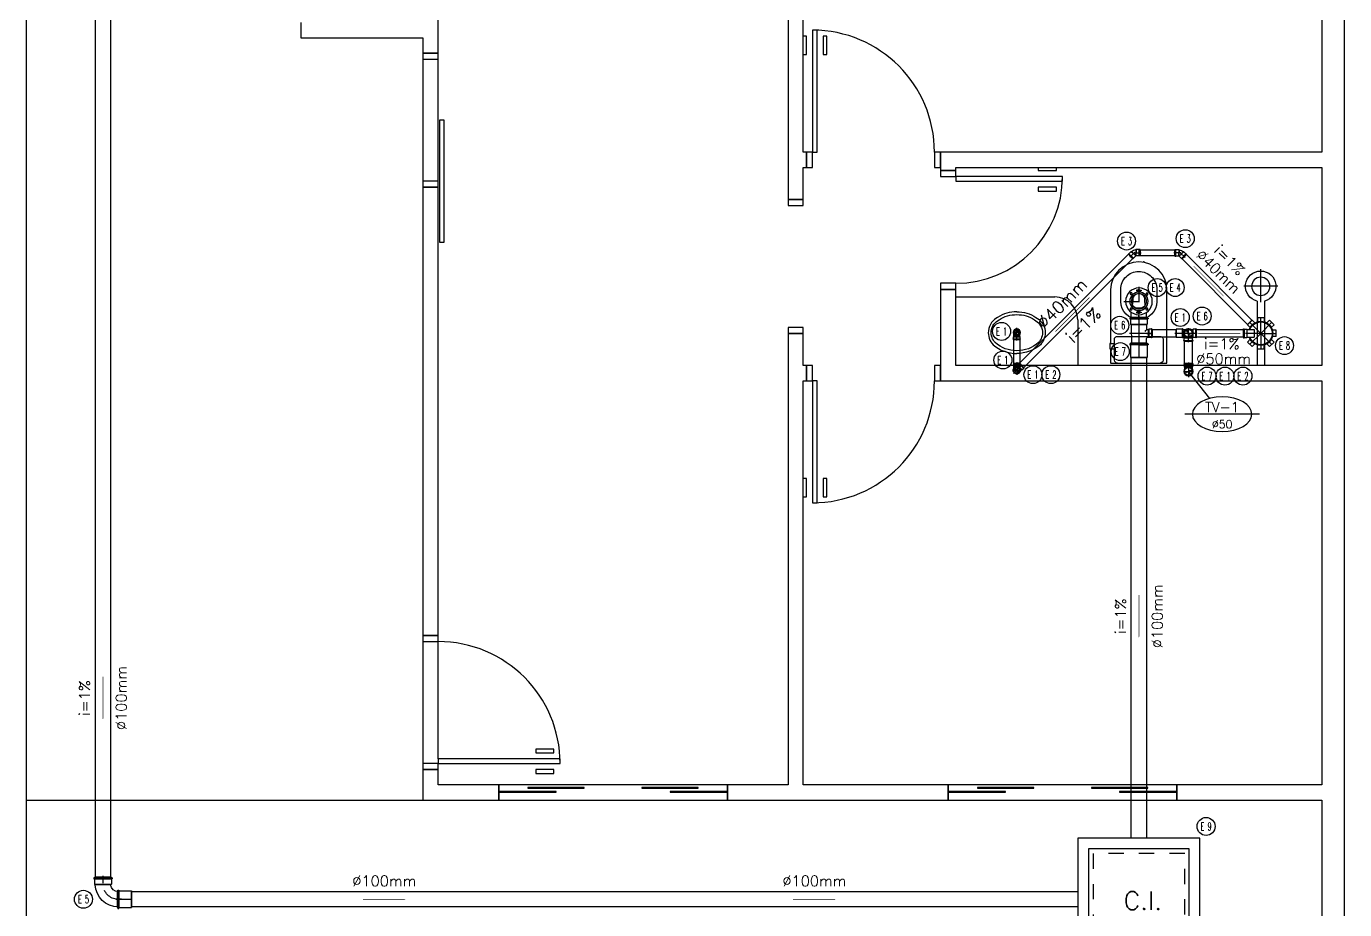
# Model space of a CAD drawing. Header units: metres. Extents: x 49 to 320, y -91 to 27.
# Drawn here: x 169.64 to 178.29, y -38.12 to -32.33 of the extents above; entities that cross this region are included whole.
import ezdxf
from ezdxf.enums import TextEntityAlignment as Align

# ---------------------------------------------------------------- set-up
doc = ezdxf.new("R2010")
doc.units = ezdxf.units.M
doc.header["$LTSCALE"] = 0.2
doc.linetypes.add('HIDDEN', pattern=[0.5, 0.25, -0.25])
doc.linetypes.add('LS', pattern=[0.5, 0.25, -0.25])
for name, color, linetype in [('ARQ-___-___-LEG', 3, 'Continuous'), ('ARQ-EQP', 24, 'Continuous'), ('ARQ-EQP-___-INT', 7, 'Continuous'), ('CONEXAO_AG_FRIA', 6, 'Continuous'), ('CONEXAO_ESGOTO', 3, 'Continuous'), ('Diametro', 1, 'Continuous'), ('Fluxo', 1, 'Continuous'), ('Inclinacao', 1, 'Continuous'), ('LEGENDA_ID', 5, 'Continuous'), ('LEGENDA_ID_L', 5, 'Continuous'), ('LINHA_SIMETRIA', 1, 'LS'), ('Prumadas_L', 1, 'Continuous'), ('Prumadas_Q', 3, 'Continuous'), ('Prumadas_T', 3, 'Continuous'), ('TUBOS_ESGOTO', 100, 'Continuous')]:
    doc.layers.add(name, color=color, linetype=linetype)
doc.styles.add('R80', font='simplex.shx', dxfattribs={"height": 12})
doc.styles.add('ROMANS', font='romans', dxfattribs={"height": 6})

# ---------------------------------------------------------------- blocks, each defined once
blk = doc.blocks.new('SAC616S2')
at = {"layer": 'ARQ-EQP', "color": 0, "linetype": 'ByBlock'}
blk.add_lwpolyline([(18.17, -1.5, -0.329256), (18.5, -1.88), (18.5, -49.6, -0.412623), (0, -68, -0.412623), (-18.5, -49.6), (-18.5, -14.45), (-18.9, -14.45), (-18.9, -10.95), (-18.5, -10.95), (-18.5, -1.88, -0.329256), (-18.17, -1.5), (-17.25, -1.5), (0, -1.5), (17.29, -1.5)], format="xyb", close=True, dxfattribs=at)
at = {"layer": 'ARQ-EQP-___-INT'}
for p, q in [((-18.5, -10.95), (-16, -10.95)), ((-18.5, -14.45), (-16, -14.45))]:
    blk.add_line(p, q, dxfattribs=at)
blk.add_lwpolyline([(-14, -1.5, 0.324141), (-16, -3.5), (-16, -17.5, 0.333333), (-14.5, -19), (0, -19), (14.5, -19, 0.333333), (16, -17.5), (16, -3.5, 0.324141), (14, -1.5, 0.324141)], format="xyb", dxfattribs=at)
for points in [[(0, -61.7, 0.418677), (11.8, -50), (11.8, -42.1, 0.411784), (0, -30.2, 0.411784), (-11.8, -42.1), (-11.8, -50, 0.418677)], [(0, -47, -0.428571), (-4, -43.3), (-4.3, -39.3, -0.16754), (0, -37.8, -0.16754), (4.3, -39.3), (4, -43.3, -0.428571)]]:
    blk.add_lwpolyline(points, format="xyb", close=True, dxfattribs=at)
blk.add_point((3.34, -68), dxfattribs=at)
blk = doc.blocks.new('SACHS__2')
at = {"layer": 'ARQ-EQP', "color": 0, "linetype": 'ByBlock'}
for p, q in [((42.29, 2.4), (0, 2.4)), ((0, 2.4), (0, -2.4)), ((42.29, -2.4), (0, -2.4))]:
    blk.add_line(p, q, dxfattribs=at)
blk.add_arc((52, 0), 10, 193.88654, 166.11346, dxfattribs=at)
at = {"layer": 'ARQ-EQP-___-INT'}
for p, q in [((52, 11.2), (52, -11.2)), ((41.6, 0), (63.2, 0))]:
    blk.add_line(p, q, dxfattribs=at)
blk.add_circle((52, 0), 6, dxfattribs=at)
blk = doc.blocks.new('SAL37S_2')
at = {"layer": 'ARQ-EQP-___-INT'}
for points in [[(0, -10, 0.145827), (-16.8, -14.9, 0.090827), (-22, -19.4, 0.12568), (-24.8, -26.7, 0.221372), (-20.6, -38.8, 0.186059), (0, -46.5, 0.186059)], [(0, -10, -0.145827), (16.8, -14.9, -0.090827), (22, -19.4, -0.12568), (24.8, -26.7, -0.221372), (20.6, -38.8, -0.186059), (0, -46.5, -0.186059)]]:
    blk.add_lwpolyline(points, format="xyb", dxfattribs=at)
blk.add_lwpolyline([(0, -12.5, 0.14623), (-15.5, -17, 0.09047), (-20, -20.9, 0.123903), (-22.4, -27, 0.21906), (-18.9, -37, 0.185248), (0, -44.1, 0.185248), (18.8, -37, 0.21906), (22.3, -27, 0.123903), (20, -20.9, 0.09047), (15.5, -17, 0.14623)], format="xyb", close=True, dxfattribs=at)
blk.add_circle((0, -28.3), 1.8, dxfattribs=at)
blk = doc.blocks.new('*U256', base_point=(451.6054, 175.6789))
at = {"linetype": 'Continuous'}
for p, q in [((451.5993, 175.7529), (451.5906, 175.7529)), ((451.5906, 175.7529), (451.5906, 175.7481)), ((451.6118, 175.7529), (451.6204, 175.7529)), ((451.6204, 175.7529), (451.6204, 175.7484)), ((451.5906, 175.7481), (451.5993, 175.7481)), ((451.6204, 175.7484), (451.6114, 175.7484)), ((451.5552, 175.5739), (451.5552, 175.6076)), ((451.5906, 175.6079), (451.5906, 175.603)), ((451.5993, 175.6079), (451.5906, 175.6079)), ((451.5906, 175.603), (451.5993, 175.603)), ((451.6204, 175.6033), (451.6114, 175.6033)), ((451.6118, 175.6079), (451.6204, 175.6079)), ((451.6204, 175.6079), (451.6204, 175.6033)), ((451.6552, 175.5739), (451.6552, 175.6076)), ((451.5552, 175.5739), (451.6552, 175.5739))]:
    blk.add_line(p, q, dxfattribs=at)
for centre, radius in [((451.6051, 175.6794), 0.0875), ((451.6055, 175.7508), 0.00694), ((451.6059, 175.7505), 0.0045), ((451.6051, 175.6794), 0.0604), ((451.6051, 175.6794), 0.05), ((451.6055, 175.6058), 0.00694), ((451.6059, 175.6054), 0.0045)]:
    blk.add_circle(centre, radius, dxfattribs=at)
at = {"layer": 'LINHA_SIMETRIA'}
for p, q in [((451.6054, 175.7749), (451.6054, 175.5848)), ((451.7043, 175.6789), (451.5033, 175.6789)), ((451.6054, 175.5577), (451.6054, 175.5911))]:
    blk.add_line(p, q, dxfattribs=at)
for centre in [(451.5529, 175.7271), (451.6565, 175.7298), (451.5538, 175.6289), (451.6565, 175.6289)]:
    blk.add_circle(centre, 0.00631, dxfattribs=at)
blk = doc.blocks.new('*U257', base_point=(450.8064, 175.4693))
at = {"linetype": 'Continuous'}
for p, q in [((450.7192, 175.5261), (450.7496, 175.5565)), ((450.7192, 175.5261), (450.7372, 175.5081)), ((450.7496, 175.5565), (450.7676, 175.5385)), ((450.7849, 175.5712), (450.7849, 175.5456)), ((450.7849, 175.5712), (450.8279, 175.5712)), ((450.8279, 175.5712), (450.8279, 175.5456)), ((450.8632, 175.5565), (450.8451, 175.5385)), ((450.8962, 175.4945), (450.8505, 175.4945)), ((450.8505, 175.4945), (450.8505, 175.4445)), ((450.8632, 175.5565), (450.8936, 175.5261)), ((450.8936, 175.5261), (450.8755, 175.5081)), ((450.8962, 175.4945), (450.8987, 175.497)), ((450.8962, 175.4445), (450.8962, 175.4945)), ((450.8987, 175.497), (450.8987, 175.442)), ((450.9162, 175.497), (450.8987, 175.497)), ((450.9162, 175.4995), (450.9162, 175.497)), ((450.9187, 175.4995), (450.9162, 175.4995)), ((450.9162, 175.497), (450.9162, 175.442)), ((450.9187, 175.497), (450.9187, 175.4995)), ((450.9212, 175.497), (450.9187, 175.497)), ((450.9187, 175.497), (450.9187, 175.442)), ((450.9212, 175.497), (450.9212, 175.442)), ((450.7046, 175.4908), (450.7301, 175.4908)), ((450.7046, 175.4478), (450.7046, 175.4908)), ((450.7046, 175.4478), (450.7301, 175.4478)), ((450.7192, 175.4125), (450.7372, 175.4306)), ((450.7496, 175.3821), (450.7192, 175.4125)), ((450.8962, 175.4445), (450.8505, 175.4445)), ((450.8936, 175.4125), (450.8632, 175.3821)), ((450.8936, 175.4125), (450.8755, 175.4306)), ((450.8962, 175.4445), (450.8987, 175.442)), ((450.9162, 175.442), (450.8987, 175.442)), ((450.9162, 175.4395), (450.9162, 175.442)), ((450.9187, 175.4395), (450.9162, 175.4395)), ((450.9212, 175.442), (450.9187, 175.442)), ((450.9187, 175.442), (450.9187, 175.4395)), ((450.9212, 175.442), (450.9187, 175.442)), ((450.7496, 175.3821), (450.7676, 175.4002)), ((450.7849, 175.3675), (450.7849, 175.393)), ((450.8279, 175.3675), (450.7849, 175.3675)), ((450.8279, 175.3675), (450.8279, 175.393)), ((450.8632, 175.3821), (450.8451, 175.4002))]:
    blk.add_line(p, q, dxfattribs=at)
for radius, start, end in [(0.0793, 18.51988, 341.75139), (0.075, 19.61557, 340.673)]:
    blk.add_arc((450.8064, 175.4693), radius, start, end, dxfattribs=at)
at = {"layer": 'LINHA_SIMETRIA'}
for q in [(450.8064, 175.5802), (450.728, 175.5478), (450.8848, 175.5478), (450.6955, 175.4693), (450.728, 175.3909), (450.8064, 175.3584), (450.8848, 175.3909), (450.932, 175.4693)]:
    blk.add_line((450.8064, 175.4693), q, dxfattribs=at)
blk = doc.blocks.new('*U258', base_point=(451.6054, 175.4693))
at = {"linetype": 'Continuous'}
for p, q in [((451.5187, 175.4971), (451.5212, 175.4971)), ((451.5187, 175.4971), (451.5187, 175.4421)), ((451.5212, 175.4996), (451.5237, 175.4996)), ((451.5212, 175.4971), (451.5212, 175.4996)), ((451.5212, 175.4971), (451.5212, 175.4421)), ((451.5237, 175.4996), (451.5237, 175.4971)), ((451.5237, 175.4971), (451.5412, 175.4971)), ((451.5237, 175.4971), (451.5237, 175.4421)), ((451.5437, 175.4946), (451.5412, 175.4971)), ((451.5412, 175.4971), (451.5412, 175.4421)), ((451.5437, 175.4446), (451.5437, 175.4946)), ((451.5454, 175.5693), (451.5454, 175.5643)), ((451.5504, 175.5693), (451.5454, 175.5693)), ((451.5454, 175.5643), (451.5504, 175.5643)), ((451.5504, 175.5743), (451.5504, 175.5693)), ((451.5504, 175.5743), (451.5504, 175.5693)), ((451.6604, 175.5743), (451.5504, 175.5743)), ((451.6604, 175.5693), (451.5504, 175.5693)), ((451.5504, 175.5643), (451.5504, 175.5293)), ((451.6604, 175.5643), (451.5504, 175.5643)), ((451.5554, 175.5243), (451.5504, 175.5293)), ((451.6604, 175.5293), (451.5504, 175.5293)), ((451.5554, 175.5243), (451.5554, 175.4925)), ((451.5554, 175.5243), (451.6554, 175.5243)), ((451.6554, 175.5243), (451.6551, 175.3942)), ((451.6554, 175.5243), (451.6604, 175.5293)), ((451.6604, 175.5743), (451.6604, 175.5693)), ((451.6604, 175.5693), (451.6654, 175.5693)), ((451.6654, 175.5643), (451.6604, 175.5643)), ((451.6604, 175.5643), (451.6604, 175.5293)), ((451.6654, 175.5693), (451.6654, 175.5643)), ((451.5187, 175.4421), (451.5212, 175.4421)), ((451.5187, 175.4421), (451.5212, 175.4421)), ((451.5212, 175.4421), (451.5212, 175.4396)), ((451.5212, 175.4396), (451.5237, 175.4396)), ((451.5237, 175.4396), (451.5237, 175.4421)), ((451.5237, 175.4421), (451.5412, 175.4421)), ((451.5437, 175.4446), (451.5412, 175.4421)), ((451.5562, 175.3942), (451.5562, 175.4304)), ((451.6062, 175.3942), (451.5562, 175.3942)), ((451.6062, 175.3942), (451.6551, 175.3942))]:
    blk.add_line(p, q, dxfattribs=at)
for centre, radius, start, end in [((451.5463, 175.4767), 0.0181, 15.70714, 98.05903), ((451.5444, 175.4326), 0.012, 349.27075, 93.08684)]:
    blk.add_arc(centre, radius, start, end, dxfattribs=at)
at = {"layer": 'LINHA_SIMETRIA'}
for p, q in [((451.6054, 175.5837), (451.6054, 175.5349)), ((451.5532, 175.4694), (451.5138, 175.4694))]:
    blk.add_line(p, q, dxfattribs=at)
at = {"layer": 'LINHA_SIMETRIA', "linetype": 'Continuous'}
for p, q in [((451.6054, 175.5837), (451.6054, 175.3807)), ((451.5137, 175.4693), (451.6683, 175.4693))]:
    blk.add_line(p, q, dxfattribs=at)
blk = doc.blocks.new('*U259', base_point=(452.4064, 175.2275))
at = {"linetype": 'Continuous'}
for p, q in [((452.3594, 175.2433), (452.3905, 175.2744)), ((452.3594, 175.2433), (452.3608, 175.2419)), ((452.3608, 175.2419), (452.3594, 175.2405)), ((452.3594, 175.2405), (452.3608, 175.2391)), ((452.3608, 175.2419), (452.3919, 175.273)), ((452.3608, 175.2391), (452.3622, 175.2405)), ((452.3622, 175.2405), (452.3934, 175.2716)), ((452.3622, 175.2405), (452.3721, 175.2306)), ((452.3721, 175.2306), (452.4033, 175.2617)), ((452.4033, 175.2589), (452.375, 175.2306)), ((452.3905, 175.2744), (452.3919, 175.273)), ((452.3905, 175.2744), (452.3919, 175.273)), ((452.3919, 175.273), (452.3934, 175.2744)), ((452.3934, 175.2744), (452.3948, 175.273)), ((452.3948, 175.273), (452.3934, 175.2716)), ((452.3934, 175.2716), (452.4033, 175.2617)), ((452.4033, 175.2589), (452.4033, 175.2617)), ((452.4033, 175.2589), (452.4112, 175.251)), ((452.375, 175.2306), (452.3721, 175.2306)), ((452.375, 175.2306), (452.3829, 175.2227))]:
    blk.add_line(p, q, dxfattribs=at)
for radius in [0.024, 0.022]:
    blk.add_circle((452.4064, 175.2275), radius, dxfattribs=at)
for centre, radius, start, end in [((452.4064, 175.2275), 0.02, 45.00137, 224.99736), ((452.4064, 175.2275), 0.02, 225.00264, 44.99863), ((452.4103, 175.2377), 0.0109, 249.02682, 20.97445), ((452.4025, 175.2172), 0.0109, 69.02682, 200.97445)]:
    blk.add_arc(centre, radius, start, end, dxfattribs=at)
at = {"layer": 'LINHA_SIMETRIA'}
for p, q in [((452.3703, 175.2636), (452.4284, 175.2055)), ((452.4245, 175.2455), (452.3875, 175.2086))]:
    blk.add_line(p, q, dxfattribs=at)
blk = doc.blocks.new('*U260', base_point=(452.4064, 175.2275))
at = {"linetype": 'Continuous'}
for p, q in [((452.3844, 175.2703), (452.3824, 175.2703)), ((452.3824, 175.2703), (452.3824, 175.2683)), ((452.3824, 175.2683), (452.3844, 175.2683)), ((452.3844, 175.2723), (452.4284, 175.2723)), ((452.3844, 175.2723), (452.3844, 175.2703)), ((452.3844, 175.2703), (452.4284, 175.2703)), ((452.3844, 175.2683), (452.3844, 175.2543)), ((452.3844, 175.2683), (452.4284, 175.2683)), ((452.3844, 175.2543), (452.4284, 175.2543)), ((452.3864, 175.2523), (452.3844, 175.2543)), ((452.4264, 175.2523), (452.3864, 175.2523)), ((452.3864, 175.2523), (452.3864, 175.2275)), ((452.4264, 175.2523), (452.4284, 175.2543)), ((452.4264, 175.2275), (452.4264, 175.2523)), ((452.4284, 175.2723), (452.4284, 175.2703)), ((452.4284, 175.2723), (452.4284, 175.2703)), ((452.4284, 175.2703), (452.4304, 175.2703)), ((452.4284, 175.2683), (452.4284, 175.2543)), ((452.4304, 175.2683), (452.4284, 175.2683)), ((452.4304, 175.2703), (452.4304, 175.2683))]:
    blk.add_line(p, q, dxfattribs=at)
for radius, start, end in [(0.024, 146.44269, 33.55731), (0.022, 155.38002, 24.61998), (0.02, 180, 0)]:
    blk.add_arc((452.4064, 175.2275), radius, start, end, dxfattribs=at)
at = {"layer": 'LINHA_SIMETRIA'}
for p, q in [((452.4064, 175.2794), (452.4064, 175.1964)), ((452.4336, 175.2275), (452.3792, 175.2275))]:
    blk.add_line(p, q, dxfattribs=at)
blk = doc.blocks.new('*U261', base_point=(452.4064, 175.4741))
at = {"linetype": 'Continuous'}
for p, q in [((452.3824, 175.4336), (452.3844, 175.4336)), ((452.3824, 175.4316), (452.3824, 175.4336)), ((452.3844, 175.4316), (452.3824, 175.4316)), ((452.3864, 175.4496), (452.3844, 175.4476)), ((452.3844, 175.4336), (452.3844, 175.4476)), ((452.4284, 175.4476), (452.3844, 175.4476)), ((452.4284, 175.4336), (452.3844, 175.4336)), ((452.3844, 175.4296), (452.3844, 175.4316)), ((452.3844, 175.4296), (452.3844, 175.4316)), ((452.4284, 175.4316), (452.3844, 175.4316)), ((452.4284, 175.4296), (452.3844, 175.4296)), ((452.3864, 175.4496), (452.3864, 175.4608)), ((452.3864, 175.4496), (452.4264, 175.4496)), ((452.4264, 175.4496), (452.4264, 175.4608)), ((452.4264, 175.4496), (452.4284, 175.4476)), ((452.4284, 175.4336), (452.4284, 175.4476)), ((452.4304, 175.4336), (452.4284, 175.4336)), ((452.4284, 175.4296), (452.4284, 175.4316)), ((452.4284, 175.4316), (452.4304, 175.4316)), ((452.4304, 175.4316), (452.4304, 175.4336))]:
    blk.add_line(p, q, dxfattribs=at)
for radius in [0.024, 0.022]:
    blk.add_circle((452.4064, 175.4741), radius, dxfattribs=at)
for centre, radius, start, end in [((452.4064, 175.4741), 0.02, 0.00264, 179.99863), ((452.3964, 175.4696), 0.0109, 24.02682, 155.97445), ((452.4064, 175.4741), 0.02, 180.00137, 359.99736), ((452.4164, 175.4785), 0.0109, 204.02682, 335.97445)]:
    blk.add_arc(centre, radius, start, end, dxfattribs=at)
at = {"layer": 'LINHA_SIMETRIA'}
for p, q in [((452.4064, 175.423), (452.4064, 175.5052)), ((452.3808, 175.4741), (452.4331, 175.4741))]:
    blk.add_line(p, q, dxfattribs=at)
blk = doc.blocks.new('*U262', base_point=(451.6358, 175.9981))
at = {"linetype": 'Continuous'}
for p, q in [((451.5983, 176.0203), (451.5983, 175.9773)), ((451.5983, 176.0203), (451.5983, 175.9988)), ((451.5983, 176.0203), (451.6032, 176.0203)), ((451.5983, 175.9773), (451.5983, 176.0203)), ((451.6032, 176.0203), (451.6032, 176.0193)), ((451.6032, 175.9783), (451.6032, 176.0202)), ((451.6032, 176.0193), (451.6032, 175.9775)), ((451.6032, 176.0193), (451.6243, 176.0193)), ((451.6243, 176.0193), (451.6243, 175.999)), ((451.6243, 176.0193), (451.6252, 176.0183)), ((451.6252, 176.0183), (451.6252, 175.999)), ((451.5983, 175.9773), (451.5983, 175.9988)), ((451.5983, 175.9773), (451.6032, 175.9773)), ((451.6032, 175.9773), (451.6032, 175.9783)), ((451.6032, 175.9783), (451.6243, 175.9783)), ((451.6243, 175.9783), (451.6243, 175.9987)), ((451.6243, 175.9783), (451.6252, 175.9793)), ((451.6252, 175.9793), (451.6252, 175.9987)), ((451.6267, 175.9778), (451.6411, 175.9922)), ((451.6267, 175.9778), (451.6268, 175.9791)), ((451.6417, 175.9628), (451.6267, 175.9778)), ((451.6268, 175.9791), (451.6405, 175.9928)), ((451.6544, 176.0067), (451.6407, 175.993)), ((451.641, 175.9621), (451.6417, 175.9628)), ((451.6444, 175.9586), (451.641, 175.9621)), ((451.6557, 176.0068), (451.6413, 175.9924)), ((451.6444, 175.9586), (451.6748, 175.9891)), ((451.6557, 176.0068), (451.6544, 176.0067)), ((451.6557, 176.0068), (451.6551, 176.006)), ((451.6551, 176.006), (451.6551, 176.006)), ((451.6707, 175.9918), (451.6557, 176.0068)), ((451.6748, 175.9891), (451.6596, 175.9738)), ((451.6714, 175.9925), (451.6707, 175.9918)), ((451.6748, 175.9891), (451.6714, 175.9925))]:
    blk.add_line(p, q, dxfattribs=at)
blk.add_line((451.6417, 175.9628), (451.6707, 175.9918))
for centre, radius, start, end in [((451.6157, 175.9521), 0.0669, 54.63984, 81.85374), ((451.6256, 175.9764), 0.00296, 64.8697, 98.13757)]:
    blk.add_arc(centre, radius, start, end, dxfattribs=at)
at = {"layer": 'LINHA_SIMETRIA'}
for p, q in [((451.6381, 175.9981), (451.5901, 175.9981)), ((451.6329, 176.001), (451.6655, 175.9683))]:
    blk.add_line(p, q, dxfattribs=at)
blk = doc.blocks.new('*U263', base_point=(451.3351, 175.9981))
at = {"linetype": 'Continuous'}
for p, q in [((451.343, 176.0183), (451.3422, 176.0173)), ((451.3422, 176.0173), (451.3422, 175.9979)), ((451.3642, 176.0183), (451.343, 176.0183)), ((451.343, 176.0183), (451.3431, 176.0173)), ((451.343, 176.0183), (451.343, 175.9979)), ((451.3431, 176.0173), (451.3431, 176.0173)), ((451.3691, 176.0193), (451.3642, 176.0193)), ((451.3642, 176.0193), (451.3642, 176.0183)), ((451.3691, 175.9763), (451.3691, 176.0193)), ((451.3691, 176.0193), (451.3691, 175.9978)), ((451.2928, 175.9873), (451.2963, 175.9907)), ((451.2928, 175.9873), (451.3232, 175.9569)), ((451.2928, 175.9873), (451.308, 175.9721)), ((451.3232, 175.9569), (451.2928, 175.9873)), ((451.2963, 175.9907), (451.297, 175.99)), ((451.326, 175.961), (451.2964, 175.9906)), ((451.297, 175.99), (451.312, 176.005)), ((451.297, 175.99), (451.3266, 175.9604)), ((451.3232, 175.9569), (451.308, 175.9721)), ((451.312, 176.005), (451.3264, 175.9906)), ((451.312, 176.005), (451.3133, 176.0049)), ((451.3133, 176.0049), (451.327, 175.9912)), ((451.3232, 175.9569), (451.3267, 175.9603)), ((451.326, 175.961), (451.341, 175.976)), ((451.3267, 175.9603), (451.326, 175.961)), ((451.341, 175.976), (451.3266, 175.9904)), ((451.3408, 175.9773), (451.3271, 175.991)), ((451.341, 175.976), (451.3408, 175.9773)), ((451.3422, 175.9783), (451.3422, 175.9977)), ((451.343, 175.9773), (451.3422, 175.9783)), ((451.343, 175.9773), (451.343, 175.9977)), ((451.3642, 175.9773), (451.343, 175.9773)), ((451.3642, 175.9763), (451.3642, 175.9773)), ((451.3691, 175.9763), (451.3642, 175.9763))]:
    blk.add_line(p, q, dxfattribs=at)
blk.add_line((451.3642, 175.9773), (451.3642, 176.0183))
for centre, radius, start, end in [((451.3534, 175.9513), 0.0669, 99.63984, 126.85374), ((451.3432, 175.9755), 0.00296, 109.8697, 143.13757)]:
    blk.add_arc(centre, radius, start, end, dxfattribs=at)
at = {"layer": 'LINHA_SIMETRIA'}
for p, q in [((451.3368, 175.9997), (451.3028, 175.9658)), ((451.331, 175.9981), (451.3772, 175.9981))]:
    blk.add_line(p, q, dxfattribs=at)
blk = doc.blocks.new('*U264', base_point=(451.2804, 175.4693))
at = {"linetype": 'Continuous'}
for p, q in [((451.2279, 175.4968), (451.2304, 175.4968)), ((451.2279, 175.4968), (451.2304, 175.4968)), ((451.2279, 175.4418), (451.2279, 175.4968)), ((451.2304, 175.4993), (451.2329, 175.4993)), ((451.2304, 175.4968), (451.2304, 175.4993)), ((451.2304, 175.4418), (451.2304, 175.4968)), ((451.2329, 175.4993), (451.2329, 175.4968)), ((451.2329, 175.4968), (451.2504, 175.4968)), ((451.2329, 175.4418), (451.2329, 175.4968)), ((451.2529, 175.4943), (451.2504, 175.4968)), ((451.2504, 175.4418), (451.2504, 175.4968)), ((451.2639, 175.4943), (451.2529, 175.4943)), ((451.2529, 175.4943), (451.2529, 175.4812)), ((451.318, 175.4943), (451.297, 175.4943)), ((451.318, 175.469), (451.318, 175.4943)), ((451.2279, 175.4418), (451.2304, 175.4418)), ((451.2304, 175.4418), (451.2304, 175.4393)), ((451.2304, 175.4393), (451.2329, 175.4393)), ((451.2329, 175.4393), (451.2329, 175.4418)), ((451.2329, 175.4418), (451.2504, 175.4418)), ((451.2529, 175.4443), (451.2504, 175.4418)), ((451.2529, 175.4574), (451.2529, 175.4443)), ((451.2529, 175.4443), (451.2639, 175.4444)), ((451.2971, 175.4444), (451.318, 175.4445)), ((451.3111, 175.4693), (451.3111, 175.4694)), ((451.318, 175.469), (451.318, 175.4445))]:
    blk.add_line(p, q, dxfattribs=at)
for radius in [0.03, 0.0275]:
    blk.add_circle((451.2804, 175.4693), radius, dxfattribs=at)
for centre, radius, start, end in [((451.2804, 175.4693), 0.025, 90.00137, 269.99736), ((451.2804, 175.4693), 0.025, 270.00264, 89.99863), ((451.2749, 175.4818), 0.0137, 294.02682, 65.97445), ((451.286, 175.4568), 0.0137, 114.02682, 245.97445)]:
    blk.add_arc(centre, radius, start, end, dxfattribs=at)
at = {"layer": 'LINHA_SIMETRIA'}
for p, q in [((451.2804, 175.4352), (451.2804, 175.5036)), ((451.2233, 175.4693), (451.2477, 175.4693)), ((451.2233, 175.4693), (451.3248, 175.4693))]:
    blk.add_line(p, q, dxfattribs=at)
blk = doc.blocks.new('*U265', base_point=(451.2804, 175.4693))
at = {"linetype": 'Continuous'}
for p, q in [((451.2504, 175.4197), (451.2504, 175.4222)), ((451.2504, 175.4222), (451.2529, 175.4222)), ((451.2529, 175.4197), (451.2504, 175.4197)), ((451.2554, 175.4422), (451.2529, 175.4397)), ((451.3079, 175.4397), (451.2529, 175.4397)), ((451.2529, 175.4222), (451.2529, 175.4397)), ((451.3079, 175.4222), (451.2529, 175.4222)), ((451.2529, 175.4172), (451.2529, 175.4197)), ((451.3079, 175.4197), (451.253, 175.4197)), ((451.253, 175.4172), (451.253, 175.4197)), ((451.3079, 175.4172), (451.253, 175.4172)), ((451.2554, 175.4693), (451.2554, 175.4422)), ((451.2554, 175.4422), (451.3054, 175.4422)), ((451.3054, 175.4422), (451.3054, 175.4693)), ((451.3054, 175.4422), (451.3079, 175.4397)), ((451.3079, 175.4222), (451.3079, 175.4397)), ((451.3104, 175.4222), (451.3079, 175.4222)), ((451.3079, 175.4197), (451.3104, 175.4197)), ((451.3079, 175.4172), (451.3079, 175.4197)), ((451.3104, 175.4197), (451.3104, 175.4222))]:
    blk.add_line(p, q, dxfattribs=at)
for radius, start, end in [(0.03, 326.44269, 213.55731), (0.0275, 335.38002, 204.61998), (0.025, 0, 180)]:
    blk.add_arc((451.2804, 175.4693), radius, start, end, dxfattribs=at)
at = {"layer": 'LINHA_SIMETRIA'}
for p, q in [((451.2804, 175.4125), (451.2804, 175.5022)), ((451.2489, 175.4693), (451.312, 175.4693))]:
    blk.add_line(p, q, dxfattribs=at)
blk = doc.blocks.new('*U266', base_point=(451.2804, 175.2201))
at = {"linetype": 'Continuous'}
for p, q in [((451.2504, 175.2698), (451.2504, 175.2673)), ((451.2529, 175.2698), (451.2504, 175.2698)), ((451.2504, 175.2673), (451.2529, 175.2673)), ((451.2529, 175.2723), (451.2529, 175.2698)), ((451.2529, 175.2723), (451.3079, 175.2723)), ((451.2529, 175.2698), (451.3079, 175.2698)), ((451.2529, 175.2673), (451.2529, 175.2498)), ((451.2529, 175.2673), (451.3079, 175.2673)), ((451.2554, 175.2473), (451.2529, 175.2498)), ((451.2529, 175.2498), (451.276, 175.2498)), ((451.2554, 175.2473), (451.2554, 175.2367)), ((451.2677, 175.2473), (451.2554, 175.2473)), ((451.2849, 175.2498), (451.3079, 175.2498)), ((451.3054, 175.2473), (451.2932, 175.2473)), ((451.3054, 175.2473), (451.3079, 175.2498)), ((451.3054, 175.2473), (451.3054, 175.2367)), ((451.3079, 175.2723), (451.3079, 175.2698)), ((451.3079, 175.2723), (451.3079, 175.2698)), ((451.3079, 175.2698), (451.3104, 175.2698)), ((451.3104, 175.2673), (451.3079, 175.2673)), ((451.3079, 175.2673), (451.3079, 175.2498)), ((451.3104, 175.2698), (451.3104, 175.2673))]:
    blk.add_line(p, q, dxfattribs=at)
for radius in [0.03, 0.0275]:
    blk.add_circle((451.2804, 175.2201), radius, dxfattribs=at)
for centre, radius, start, end in [((451.2804, 175.2201), 0.025, 0.00137, 179.99736), ((451.2679, 175.2146), 0.0137, 24.02682, 155.97445), ((451.2804, 175.2201), 0.025, 180.00264, 359.99863), ((451.2929, 175.2257), 0.0137, 204.02682, 335.97445)]:
    blk.add_arc(centre, radius, start, end, dxfattribs=at)
at = {"layer": 'LINHA_SIMETRIA'}
for p, q in [((451.2804, 175.277), (451.2804, 175.1813)), ((451.3131, 175.2201), (451.2478, 175.2201))]:
    blk.add_line(p, q, dxfattribs=at)
blk = doc.blocks.new('*U267', base_point=(451.6054, 175.405))
at = {"linetype": 'Continuous'}
for p, q in [((451.5504, 175.4), (451.5454, 175.4)), ((451.5454, 175.4), (451.5454, 175.395)), ((451.5454, 175.395), (451.5504, 175.395)), ((451.5504, 175.405), (451.5504, 175.4)), ((451.5504, 175.405), (451.6604, 175.405)), ((451.5504, 175.4), (451.6604, 175.4)), ((451.5504, 175.395), (451.6604, 175.395)), ((451.5504, 175.395), (451.5504, 175.3101)), ((451.6604, 175.405), (451.6604, 175.4)), ((451.6604, 175.405), (451.6604, 175.4)), ((451.6604, 175.4), (451.6654, 175.4)), ((451.6654, 175.395), (451.6604, 175.395)), ((451.6604, 175.395), (451.6604, 175.3101)), ((451.6654, 175.4), (451.6654, 175.395)), ((451.5504, 175.3101), (451.6604, 175.3101))]:
    blk.add_line(p, q, dxfattribs=at)
at = {"layer": 'LINHA_SIMETRIA'}
blk.add_line((451.6054, 175.4144), (451.6054, 175.296), dxfattribs=at)
blk = doc.blocks.new('*U268', base_point=(451.3147, 175.469))
at = {"linetype": 'Continuous'}
for p, q in [((451.3147, 175.4965), (451.3172, 175.4965)), ((451.3147, 175.4415), (451.3147, 175.4964)), ((451.3147, 175.4964), (451.3172, 175.4964)), ((451.3172, 175.4965), (451.3172, 175.499)), ((451.3172, 175.499), (451.3197, 175.499)), ((451.3172, 175.4415), (451.3172, 175.4964)), ((451.3197, 175.499), (451.3197, 175.4965)), ((451.3197, 175.4415), (451.3197, 175.4965)), ((451.3197, 175.4965), (451.3622, 175.4965)), ((451.3622, 175.4415), (451.3622, 175.4965)), ((451.3147, 175.4415), (451.3172, 175.4415)), ((451.3172, 175.4415), (451.3172, 175.439)), ((451.3172, 175.439), (451.3197, 175.439)), ((451.3197, 175.439), (451.3197, 175.4415)), ((451.3197, 175.4415), (451.3622, 175.4415))]:
    blk.add_line(p, q, dxfattribs=at)
at = {"layer": 'LINHA_SIMETRIA'}
blk.add_line((451.31, 175.469), (451.3692, 175.469), dxfattribs=at)
blk = doc.blocks.new('*U279', base_point=(458.3991, 171.7575))
at = {"linetype": 'Continuous'}
for p, q in [((458.3391, 171.8975), (458.3391, 171.8925)), ((458.3441, 171.8975), (458.3391, 171.8975)), ((458.3391, 171.8925), (458.3441, 171.8925)), ((458.3441, 171.9025), (458.3441, 171.8975)), ((458.3441, 171.9025), (458.3441, 171.8975)), ((458.4541, 171.9025), (458.3441, 171.9025)), ((458.4541, 171.8975), (458.3441, 171.8975)), ((458.4541, 171.8925), (458.3441, 171.8925)), ((458.3441, 171.8925), (458.3441, 171.8575)), ((458.4541, 171.9025), (458.4541, 171.8975)), ((458.4541, 171.8975), (458.4591, 171.8975)), ((458.4591, 171.8925), (458.4541, 171.8925)), ((458.4541, 171.8925), (458.4541, 171.8575)), ((458.4591, 171.8975), (458.4591, 171.8925)), ((458.2941, 171.8073), (458.2991, 171.8073)), ((458.2941, 171.7073), (458.2941, 171.8073)), ((458.3491, 171.8525), (458.3441, 171.8575)), ((458.4541, 171.8575), (458.3441, 171.8575)), ((458.3491, 171.8525), (458.4491, 171.8525)), ((458.4491, 171.8525), (458.4541, 171.8575)), ((458.2941, 171.7073), (458.2991, 171.7073))]:
    blk.add_line(p, q, dxfattribs=at)
for radius, start, end in [(0.0502, 270, 354.56451), (0.1501, 269.99594, 358.15765)]:
    blk.add_arc((458.2991, 171.8573), radius, start, end, dxfattribs=at)
at = {"layer": 'LINHA_SIMETRIA'}
for p, q in [((458.3991, 171.9119), (458.3991, 171.8631)), ((458.2779, 171.7575), (458.3113, 171.7575))]:
    blk.add_line(p, q, dxfattribs=at)
blk.add_arc((458.2961, 171.8594), 0.103, 278.44455, 2.05036, dxfattribs=at)
blk = doc.blocks.new('*U280', base_point=(458.3059, 171.7575))
at = {"linetype": 'Continuous'}
for p, q in [((458.2109, 171.8125), (458.2109, 171.7025)), ((458.2959, 171.8125), (458.2109, 171.8125)), ((458.3009, 171.8175), (458.2959, 171.8175)), ((458.2959, 171.8175), (458.2959, 171.8125)), ((458.2959, 171.8125), (458.2959, 171.7025)), ((458.3009, 171.8125), (458.3009, 171.8175)), ((458.3059, 171.8125), (458.3009, 171.8125)), ((458.3009, 171.8125), (458.3009, 171.7025)), ((458.3059, 171.8125), (458.3059, 171.7025)), ((458.2959, 171.7025), (458.2109, 171.7025)), ((458.2959, 171.6975), (458.2959, 171.7025)), ((458.3009, 171.6975), (458.2959, 171.6975)), ((458.3059, 171.7025), (458.3009, 171.7025)), ((458.3009, 171.7025), (458.3009, 171.6975)), ((458.3059, 171.7025), (458.3009, 171.7025))]:
    blk.add_line(p, q, dxfattribs=at)
at = {"layer": 'LINHA_SIMETRIA'}
blk.add_line((458.3152, 171.7575), (458.1969, 171.7575), dxfattribs=at)
blk = doc.blocks.new('inp_cx')
for p, q in [((40, 40), (-40, 40)), ((-40, 40), (-40, -40)), ((40, -40), (40, 40)), ((-40, -40), (40, -40))]:
    blk.add_line(p, q)
at = {"color": 1, "linetype": 'Continuous', "ltscale": 0.5}
for p, q in [((33, 33), (-33, 33)), ((-33, 33), (-33, -33)), ((33, -33), (33, 33)), ((-33, -33), (33, -33))]:
    blk.add_line(p, q, dxfattribs=at)
at = {"color": 1, "linetype": 'HIDDEN', "ltscale": 0.5}
for p, q in [((30, 30), (-30, 30)), ((-30, 30), (-30, -30)), ((30, -30), (30, 30)), ((-30, -30), (30, -30))]:
    blk.add_line(p, q, dxfattribs=at)
at = {"style": 'R80'}
blk.add_text('C.I.', height=12, dxfattribs=at).set_placement((-9.98, -6.88))

msp = doc.modelspace()

# ---------------------------------------------------------------- linework, layer by layer
for p, q in [((178.286, -38.4058), (178.286, -29.4058)), ((169.641, -38.4058), (169.641, -30.1058)), ((172.341, -32.5058), (172.341, -30.5058)), ((174.636, -30.5058), (174.636, -33.4658)), ((174.736, -33.1558), (174.736, -30.5058)), ((178.136, -30.5058), (178.136, -33.1558)), ((171.441, -32.3058), (171.441, -32.4058)), ((171.441, -32.4058), (172.241, -32.4058)), ((172.241, -32.4058), (172.241, -32.5058)), ((174.756, -32.3958), (174.736, -32.3958)), ((174.756, -32.5158), (174.756, -32.3958)), ((174.826, -32.3558), (174.796, -32.3558)), ((174.796, -32.3558), (174.796, -33.1558)), ((174.826, -33.1558), (174.826, -32.3558)), ((174.866, -32.3958), (174.866, -32.5158)), ((174.891, -32.3958), (174.866, -32.3958)), ((174.891, -32.5158), (174.891, -32.3958)), ((172.241, -32.5058), (172.341, -32.5058)), ((172.341, -32.5058), (172.241, -32.5058)), ((172.241, -32.5058), (172.241, -32.5458)), ((172.241, -32.5458), (172.341, -32.5458)), ((172.241, -32.5458), (172.241, -33.3458)), ((172.241, -32.5458), (172.241, -33.3458)), ((172.341, -32.5458), (172.341, -32.5058)), ((172.341, -33.3458), (172.341, -32.5458)), ((174.736, -32.5158), (174.756, -32.5158)), ((174.866, -32.5158), (174.891, -32.5158)), ((172.381, -32.9458), (172.351, -32.9458)), ((172.351, -32.9458), (172.351, -33.7458)), ((172.381, -33.7458), (172.381, -32.9458)), ((174.756, -33.1558), (174.736, -33.1558)), ((174.756, -33.2558), (174.756, -33.1558)), ((174.796, -33.1558), (174.756, -33.1558)), ((174.756, -33.1558), (174.756, -33.2558)), ((174.796, -33.2558), (174.796, -33.1558)), ((174.796, -33.1558), (174.826, -33.1558)), ((175.636, -33.1558), (175.596, -33.1558)), ((175.596, -33.1558), (175.596, -33.2558)), ((175.636, -33.1558), (175.636, -33.2558)), ((178.136, -33.1558), (175.636, -33.1558)), ((175.636, -33.2558), (175.636, -33.1558)), ((174.736, -33.4658), (174.736, -33.2558)), ((174.736, -33.2558), (174.756, -33.2558)), ((174.756, -33.2558), (174.796, -33.2558)), ((175.596, -33.2558), (175.636, -33.2558)), ((175.636, -33.2558), (175.636, -33.2758)), ((175.636, -33.2758), (175.736, -33.2758)), ((175.736, -33.2758), (175.636, -33.2758)), ((175.636, -33.2758), (175.636, -33.3158)), ((175.736, -33.2558), (178.136, -33.2558)), ((175.736, -33.2758), (175.736, -33.2558)), ((175.736, -33.3158), (175.736, -33.2758)), ((176.276, -33.2558), (176.276, -33.2758)), ((176.276, -33.2758), (176.396, -33.2758)), ((176.396, -33.2758), (176.396, -33.2558)), ((178.136, -33.2558), (178.136, -34.5558)), ((172.241, -33.3458), (172.241, -33.3858)), ((172.341, -33.3458), (172.241, -33.3458)), ((172.341, -33.3858), (172.341, -33.3458)), ((175.636, -33.3158), (175.736, -33.3158)), ((176.436, -33.3158), (175.736, -33.3158)), ((175.736, -33.3158), (175.736, -33.3458)), ((175.736, -33.3458), (176.436, -33.3458)), ((176.436, -33.3458), (176.436, -33.3158)), ((172.341, -33.3858), (172.241, -33.3858)), ((172.241, -33.3858), (172.241, -36.3258)), ((172.241, -33.3858), (172.341, -33.3858)), ((172.341, -36.3258), (172.341, -33.3858)), ((176.276, -33.3858), (176.276, -33.4108)), ((176.396, -33.3858), (176.276, -33.3858)), ((176.276, -33.4108), (176.396, -33.4108)), ((176.396, -33.4108), (176.396, -33.3858)), ((174.636, -33.4658), (174.736, -33.4658)), ((174.736, -33.4658), (174.636, -33.4658)), ((174.636, -33.4658), (174.636, -33.5058)), ((174.636, -33.5058), (174.736, -33.5058)), ((174.736, -33.5058), (174.736, -33.4658)), ((172.351, -33.7458), (172.381, -33.7458)), ((175.636, -34.0158), (175.636, -34.0558)), ((175.736, -34.0158), (175.636, -34.0158)), ((175.636, -34.0558), (175.636, -34.5558)), ((175.736, -34.0558), (175.636, -34.0558)), ((175.636, -34.0558), (175.736, -34.0558)), ((175.736, -34.0558), (175.736, -34.0158)), ((175.736, -34.5558), (175.736, -34.0558)), ((175.736, -34.1058), (176.386, -34.1058)), ((174.636, -34.3058), (174.636, -34.3458)), ((174.736, -34.3058), (174.636, -34.3058)), ((174.736, -34.3458), (174.736, -34.3058)), ((176.536, -34.2558), (176.536, -34.5558)), ((174.636, -34.3458), (174.636, -37.3058)), ((174.736, -34.3458), (174.636, -34.3458)), ((174.636, -34.3458), (174.736, -34.3458)), ((174.736, -34.5558), (174.736, -34.3458)), ((174.756, -34.5558), (174.736, -34.5558)), ((174.756, -34.6558), (174.756, -34.5558)), ((174.796, -34.5558), (174.756, -34.5558)), ((174.756, -34.5558), (174.756, -34.6558)), ((174.796, -34.6558), (174.796, -34.5558)), ((175.636, -34.5558), (175.596, -34.5558)), ((175.596, -34.5558), (175.596, -34.6558)), ((175.636, -34.5558), (175.636, -34.6558)), ((175.636, -34.6558), (175.636, -34.5558)), ((178.136, -34.5558), (175.736, -34.5558)), ((174.736, -37.3058), (174.736, -34.6558)), ((174.736, -34.6558), (174.756, -34.6558)), ((174.756, -34.6558), (174.796, -34.6558)), ((174.796, -34.6558), (174.796, -35.4558)), ((174.826, -34.6558), (174.796, -34.6558)), ((174.826, -35.4558), (174.826, -34.6558)), ((175.596, -34.6558), (175.636, -34.6558)), ((175.636, -34.6558), (178.136, -34.6558)), ((178.136, -34.6558), (178.136, -37.3058)), ((174.756, -35.2958), (174.736, -35.2958)), ((174.756, -35.4158), (174.756, -35.2958)), ((174.866, -35.2958), (174.866, -35.4158)), ((174.891, -35.2958), (174.866, -35.2958)), ((174.891, -35.4158), (174.891, -35.2958)), ((174.736, -35.4158), (174.756, -35.4158)), ((174.866, -35.4158), (174.891, -35.4158)), ((174.796, -35.4558), (174.826, -35.4558)), ((172.241, -36.3258), (172.341, -36.3258)), ((172.341, -36.3258), (172.241, -36.3258)), ((172.241, -36.3258), (172.241, -36.3658)), ((172.241, -36.3658), (172.341, -36.3658)), ((172.241, -36.3658), (172.241, -37.1658)), ((172.241, -36.3658), (172.241, -37.1658)), ((172.341, -36.3658), (172.341, -36.3258)), ((172.341, -37.1358), (172.341, -36.3658)), ((172.981, -37.0708), (172.981, -37.0958)), ((173.101, -37.0708), (172.981, -37.0708)), ((173.101, -37.0958), (173.101, -37.0708)), ((172.241, -37.1658), (172.241, -37.2058)), ((172.341, -37.1658), (172.241, -37.1658)), ((173.141, -37.1358), (172.341, -37.1358)), ((172.341, -37.1358), (172.341, -37.1658)), ((172.341, -37.2058), (172.341, -37.1658)), ((172.341, -37.1658), (173.141, -37.1658)), ((172.981, -37.0958), (173.101, -37.0958)), ((173.141, -37.1658), (173.141, -37.1358)), ((172.241, -37.2058), (172.241, -37.4058)), ((172.341, -37.2058), (172.241, -37.2058)), ((172.241, -37.2058), (172.341, -37.2058)), ((172.341, -37.3058), (172.341, -37.2058)), ((172.981, -37.2058), (172.981, -37.2308)), ((173.101, -37.2058), (172.981, -37.2058)), ((172.981, -37.2308), (173.101, -37.2308)), ((173.101, -37.2308), (173.101, -37.2058)), ((172.7385, -37.3058), (172.341, -37.3058)), ((172.7385, -37.4058), (172.7385, -37.3058)), ((172.7395, -37.3058), (172.7385, -37.3058)), ((172.7385, -37.3058), (172.7385, -37.4058)), ((174.2375, -37.3058), (172.7395, -37.3058)), ((172.7395, -37.4058), (172.7395, -37.3058)), ((173.2994, -37.3233), (172.9301, -37.3233)), ((172.9301, -37.3233), (172.9301, -37.3283)), ((172.9301, -37.3283), (173.2994, -37.3283)), ((173.2994, -37.3283), (173.2994, -37.3233)), ((174.0469, -37.3233), (173.6776, -37.3233)), ((173.6776, -37.3233), (173.6776, -37.3283)), ((173.6776, -37.3283), (174.0469, -37.3283)), ((174.0469, -37.3283), (174.0469, -37.3233)), ((174.2385, -37.3058), (174.2375, -37.3058)), ((174.2375, -37.3058), (174.2375, -37.4058)), ((174.2385, -37.3058), (174.2385, -37.4058)), ((174.636, -37.3058), (174.2385, -37.3058)), ((174.2385, -37.4058), (174.2385, -37.3058)), ((175.686, -37.3058), (174.736, -37.3058)), ((175.686, -37.4058), (175.686, -37.3058)), ((175.687, -37.3058), (175.686, -37.3058)), ((175.686, -37.3058), (175.686, -37.4058)), ((177.185, -37.3058), (175.687, -37.3058)), ((175.687, -37.4058), (175.687, -37.3058)), ((176.2469, -37.3233), (175.8776, -37.3233)), ((175.8776, -37.3233), (175.8776, -37.3283)), ((175.8776, -37.3283), (176.2469, -37.3283)), ((176.2469, -37.3283), (176.2469, -37.3233)), ((176.9944, -37.3233), (176.6251, -37.3233)), ((176.6251, -37.3233), (176.6251, -37.3283)), ((176.6251, -37.3283), (176.9944, -37.3283)), ((176.9944, -37.3283), (176.9944, -37.3233)), ((177.186, -37.3058), (177.185, -37.3058)), ((177.185, -37.3058), (177.185, -37.4058)), ((177.186, -37.3058), (177.186, -37.4058)), ((178.136, -37.3058), (177.186, -37.3058)), ((177.186, -37.4058), (177.186, -37.3058)), ((169.641, -37.4058), (172.241, -37.4058)), ((169.641, -37.4058), (172.241, -37.4058)), ((172.241, -37.4058), (172.7385, -37.4058)), ((172.7385, -37.4058), (172.7395, -37.4058)), ((172.7395, -37.4058), (174.2375, -37.4058)), ((173.1148, -37.3483), (172.7455, -37.3483)), ((172.7455, -37.3483), (172.7455, -37.3533)), ((172.7455, -37.3533), (173.1148, -37.3533)), ((173.1148, -37.3533), (173.1148, -37.3483)), ((174.2315, -37.3483), (173.8623, -37.3483)), ((173.8623, -37.3483), (173.8623, -37.3533)), ((173.8623, -37.3533), (174.2315, -37.3533)), ((174.2315, -37.3533), (174.2315, -37.3483)), ((174.2375, -37.4058), (174.2385, -37.4058)), ((174.2385, -37.4058), (175.686, -37.4058)), ((175.686, -37.4058), (175.687, -37.4058)), ((175.687, -37.4058), (177.185, -37.4058)), ((176.0623, -37.3483), (175.693, -37.3483)), ((175.693, -37.3483), (175.693, -37.3533)), ((175.693, -37.3533), (176.0623, -37.3533)), ((176.0623, -37.3533), (176.0623, -37.3483)), ((177.179, -37.3483), (176.8098, -37.3483)), ((176.8098, -37.3483), (176.8098, -37.3533)), ((176.8098, -37.3533), (177.179, -37.3533)), ((177.179, -37.3533), (177.179, -37.3483)), ((177.185, -37.4058), (177.186, -37.4058)), ((177.186, -37.4058), (178.136, -37.4058)), ((178.136, -37.4058), (178.136, -38.4058))]:
    msp.add_line(p, q)
for centre, radius, start, end in [((174.796, -33.1558), 0.8, 0, 90), ((175.736, -33.3158), 0.7, 270, 0), ((176.386, -34.2558), 0.15, 0, 90), ((174.796, -34.6558), 0.8, 270, 0), ((172.341, -37.1658), 0.8, 0, 90)]:
    msp.add_arc(centre, radius, start, end)
at = {"layer": 'CONEXAO_AG_FRIA'}
msp.add_line((176.937, -34.256), (176.937, -34.4885), dxfattribs=at)
at = {"layer": 'Fluxo'}
for points in [[(177.2955, -33.9039, 0.0035, 0.0035, 0), (177.444, -34.0524, 0.035, 0, 0), (177.4935, -34.1019, 0, 0, 0)], [(176.3895, -34.3328, 0.004, 0.004, 0), (176.5592, -34.1631, 0.04, 0, 0), (176.6157, -34.1065, 0, 0, 0)], [(177.6012, -34.3444, 0.0035, 0.0035, 0), (177.3912, -34.3444, 0.035, 0, 0), (177.3212, -34.3444, 0, 0, 0)], [(176.937, -36.0599, 0.0035, 0.0035, 0), (176.937, -36.2699, 0.035, 0, 0), (176.937, -36.3399, 0, 0, 0)], [(170.1433, -36.5964, 0.0035, 0.0035, 0), (170.1433, -36.8064, 0.035, 0, 0), (170.1433, -36.8764, 0, 0, 0)], [(171.8484, -38.0562, 0.0035, 0.0035, 0), (172.0584, -38.0562, 0.035, 0, 0), (172.1284, -38.0562, 0, 0, 0)], [(174.6692, -38.0562, 0.0035, 0.0035, 0), (174.8792, -38.0562, 0.035, 0, 0), (174.9492, -38.0562, 0, 0, 0)]]:
    msp.add_lwpolyline(points, format="xyseb", dxfattribs=at)
at = {"layer": 'LEGENDA_ID_L'}
for centre in [(176.8556, -33.739), (177.2406, -33.7231), (177.057, -34.044), (177.1746, -34.044), (176.8112, -34.2914), (177.208, -34.2401), (177.3515, -34.231), (176.0364, -34.3317), (176.8143, -34.464), (177.8916, -34.4247), (176.0449, -34.5193), (176.242, -34.6153), (176.3596, -34.6153), (177.3838, -34.6248), (177.5014, -34.6248), (177.619, -34.6248), (177.3774, -37.5785), (170.0153, -38.0562)]:
    msp.add_circle(centre, 0.0588, dxfattribs=at)
at = {"layer": 'Prumadas_L'}
for p, q in [((177.4014, -34.771), (177.2619, -34.5935)), ((177.727, -34.8745), (177.2387, -34.8745))]:
    msp.add_line(p, q, dxfattribs=at)
at = {"layer": 'Prumadas_Q', "extrusion": (0, 0, -1)}
msp.add_ellipse((177.4828, -34.8745), major_axis=(-0.1953, 0), ratio=0.583333, dxfattribs=at)
at = {"layer": 'TUBOS_ESGOTO', "linetype": 'Continuous'}
for points in [[(170.0933, -37.9112), (170.0933, -30.1034), (170.1933, -30.1034), (170.1933, -37.9112), (170.0933, -37.9112)], [(177.1733, -33.8356), (176.9441, -33.8356), (176.9441, -33.7956), (177.1733, -33.7956), (177.1733, -33.8356)], [(176.8967, -33.8538), (176.1816, -34.5689), (176.1533, -34.5407), (176.8684, -33.8255), (176.8967, -33.8538)], [(177.248, -33.828), (177.6781, -34.2582), (177.6499, -34.2865), (177.2197, -33.8563), (177.248, -33.828)], [(177.1802, -34.3697), (177.0236, -34.3695), (177.0237, -34.3195), (177.1803, -34.3197), (177.1802, -34.3697)], [(177.6212, -34.3694), (177.3144, -34.3694), (177.3144, -34.3194), (177.6212, -34.3194), (177.6212, -34.3694)], [(176.156, -34.3841), (176.156, -34.5414), (176.116, -34.5414), (176.116, -34.3841), (176.156, -34.3841)], [(177.2869, -34.3965), (177.2869, -34.5414), (177.2369, -34.5414), (177.2369, -34.3965), (177.2869, -34.3965)], [(176.987, -34.5036), (176.987, -37.6562), (176.887, -37.6562), (176.887, -34.5036), (176.987, -34.5036)], [(170.3315, -38.0062), (176.537, -38.0062), (176.537, -38.1062), (170.3315, -38.1062), (170.3315, -38.0062)]]:
    msp.add_lwpolyline(points, dxfattribs=at)

# ---------------------------------------------------------------- block references
at = {"xscale": -0.01, "yscale": 0.01, "zscale": 0.01}
for name, p, rotation in [('SAC616S2', (176.936, -34.5558), 180), ('SACHS__2', (177.736, -34.5558), 270)]:
    msp.add_blockref(name, p, dxfattribs=dict(at, rotation=rotation))
at = {"xscale": -0.0075, "yscale": 0.0075, "zscale": 0.0075}
msp.add_blockref('SAL37S_2', (176.136, -34.1277), dxfattribs=at)
at = {"layer": 'ARQ-___-___-LEG', "xscale": 0.01, "yscale": 0.01, "zscale": 0.01}
msp.add_blockref('inp_cx', (176.937, -38.0562), dxfattribs=at)
at = {"layer": 'CONEXAO_ESGOTO', "xscale": -1}
for name, p in [('*U262', (176.9066, -33.8156)), ('*U263', (177.2073, -33.8156)), ('*U256', (176.937, -34.1348)), ('*U258', (176.937, -34.3444)), ('*U257', (177.736, -34.3444)), ('*U261', (176.136, -34.3396)), ('*U268', (177.2277, -34.3447)), ('*U264', (177.2619, -34.3444)), ('*U265', (177.2619, -34.3444)), ('*U267', (176.937, -34.4087)), ('*U260', (176.136, -34.5862)), ('*U259', (176.136, -34.5862)), ('*U266', (177.2619, -34.5935)), ('*U279', (170.1433, -38.0562)), ('*U280', (170.2365, -38.0562))]:
    msp.add_blockref(name, p, dxfattribs=at)

# ---------------------------------------------------------------- texts
at = {"layer": 'Diametro', "style": 'ROMANS'}
for s, height, rotation, p in [('%%C40mm', 0.07, 315, (177.4334, -33.964)), ('%%C40mm', 0.08, 45, (176.4602, -34.1772)), ('%%C100mm', 0.07, 90, (177.092, -36.1999)), ('%%C100mm', 0.07, 90, (170.2983, -36.7364))]:
    msp.add_text(s, height=height, rotation=rotation, dxfattribs=at).set_placement(p, align=Align.CENTER)
for s, p in [('%%C50mm', (177.4929, -34.5466)), ('%%C100mm', (171.9884, -37.9712)), ('%%C100mm', (174.8092, -37.9712))]:
    msp.add_text(s, height=0.07, dxfattribs=at).set_placement(p, align=Align.CENTER)
at = {"layer": 'Inclinacao', "style": 'ROMANS'}
for height, rotation, p in [(0.07, 315, (177.5068, -33.8893)), (0.08, 45, (176.6016, -34.3186)), (0.07, 90, (176.852, -36.1999)), (0.07, 90, (170.0583, -36.7364))]:
    msp.add_text('i=1%', height=height, rotation=rotation, dxfattribs=at).set_placement(p, align=Align.CENTER)
msp.add_text('i=1%', height=0.07, dxfattribs=at).set_placement((177.4801, -34.4476), align=Align.CENTER)
at = {"layer": 'LEGENDA_ID', "style": 'ROMANS', "width": 0.5}
for s, p in [('E 3', (176.8556, -33.739)), ('E 3', (177.2406, -33.7231)), ('E 5', (177.057, -34.044)), ('E 4', (177.1746, -34.044)), ('E 1', (177.208, -34.2401)), ('E 6', (177.3515, -34.231)), ('E 1', (176.0364, -34.3317)), ('E 6', (176.8112, -34.2914)), ('E 8', (177.8916, -34.4247)), ('E 1', (176.0449, -34.5193)), ('E 7', (176.8143, -34.464)), ('E 1', (176.242, -34.6153)), ('E 2', (176.3596, -34.6153)), ('E 7', (177.3838, -34.6248)), ('E 1', (177.5014, -34.6248)), ('E 2', (177.619, -34.6248)), ('E 9', (177.3774, -37.5785)), ('E 5', (170.0153, -38.0562))]:
    msp.add_text(s, height=0.0525, dxfattribs=at).set_placement(p, align=Align.MIDDLE_CENTER)
at = {"layer": 'Prumadas_T', "style": 'ROMANS'}
for s, height, p in [('TV-1', 0.06563, (177.4828, -34.8614)), ('%%C50', 0.0525, (177.4828, -34.9664))]:
    msp.add_text(s, height=height, dxfattribs=at).set_placement(p, align=Align.CENTER)

doc.saveas('drawing.dxf')
